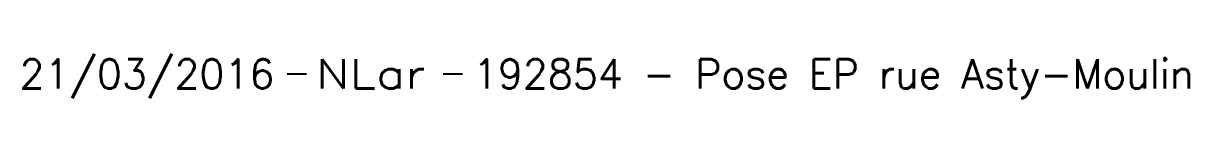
# Model space of a CAD drawing. Header units: millimetres. Extents: x 184511 to 184987, y 128511 to 128994.
# Drawn here: x 184510.89 to 184540.88, y 128987.9 to 128989.04 of the extents above; entities that cross this region are included whole.
import ezdxf
from ezdxf.enums import TextEntityAlignment as Align

# ---------------------------------------------------------------- set-up
doc = ezdxf.new("R2010")
doc.units = ezdxf.units.MM
doc.layers.get('0').update_dxf_attribs({"linetype": 'CONTINUOUS'})
doc.layers.add('E_910', color=7, linetype='CONTINUOUS', plot=False)
doc.styles.get("Standard").update_dxf_attribs({"font": 'romans.shx', "width": 0.85})

# ---------------------------------------------------------------- blocks, each defined once
blk = doc.blocks.new('GIS_MODF')
at = {"color": 0, "linetype": 'Continuous', "flags": 128}
for points in [[(-2.257, -0.012), (-1.757, -0.012)], [(1.758, -0.012), (2.258, -0.012)]]:
    blk.add_lwpolyline(points, dxfattribs=at)
at = {"color": 0, "linetype": 'Continuous'}
blk.add_attdef('DATE', text='', height=0.75, dxfattribs=at).set_placement((-2.583, -0.387), align=Align.RIGHT)
at = {"color": 0, "linetype": 'Continuous', "width": 3.590909}
blk.add_attdef('USER', text='', height=0.75, dxfattribs=at).set_placement((-1.516, -0.387), (1.306, -0.387), align=Align.FIT)
at = {"color": 0, "linetype": 'Continuous'}
blk.add_attdef('DESC', (2.528, -0.387), '', height=0.75, dxfattribs=at)

msp = doc.modelspace()

# ---------------------------------------------------------------- block references
at = {"layer": 'E_910'}
ref = msp.add_blockref('GIS_MODF', (184519.932, 128988.532), dxfattribs=at)
ref.add_attrib('DATE', '21/03/2016', dxfattribs={"layer": '0', "color": 0, "linetype": 'Continuous', "height": 0.75}).set_placement((184517.349, 128988.145), align=Align.RIGHT)
ref.add_attrib('USER', 'NLar', dxfattribs={"layer": '0', "color": 0, "linetype": 'Continuous', "height": 0.75, "width": 1.128571}).set_placement((184518.416, 128988.145), (184521.237, 128988.145), align=Align.FIT)
ref.add_attrib('DESC', '192854 - Pose EP rue Asty-Moulin', (184522.459, 128988.145), dxfattribs={"layer": '0', "color": 0, "linetype": 'Continuous', "height": 0.75})

doc.saveas('drawing.dxf')
